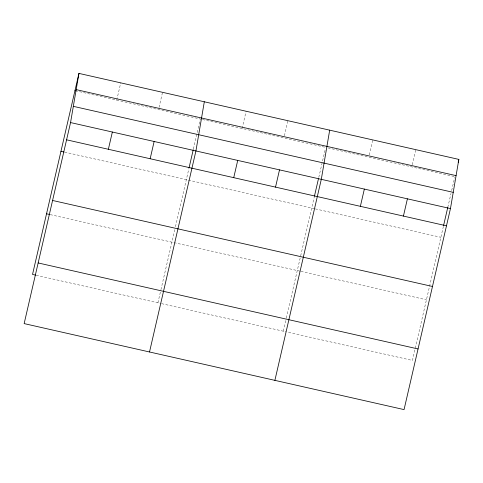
<?xml version="1.0" encoding="UTF-8"?>
<svg xmlns="http://www.w3.org/2000/svg" width="483" height="483" viewBox="0 0 483 483"><rect width="100%" height="100%" fill="white"/><g stroke="black" fill="none" stroke-linecap="round" stroke-linejoin="round"><path stroke-width="0.36" stroke-dasharray="2.42 1.81" d="M116.753 100.108L120.738 82.859M159.04 107.413L162.523 92.319M157.905 302.805L160.773 290.386M160.942 289.655L174.792 229.66M175.468 226.72L188.859 168.718M193.417 148.987L200.33 119.029L77.165 91.142M242.122 128.49L246.107 111.241M284.409 135.795L287.892 120.702M283.273 331.187L286.141 318.768M286.31 318.037L300.498 256.576M300.668 255.839L314.228 197.1M318.786 177.37L325.361 148.873M369.254 155.001L372.737 139.907M412.307 164.751L415.797 149.658M443.394 226.34L412.44 360.433L286.92 332.014M447.783 207.346L450.989 193.46M451.659 190.537L454.696 177.388M202.534 119.524L325.699 147.412M327.891 147.907L454.865 176.657M64.625 152.121L314.62 208.716M315.345 208.885L440.864 237.298M50.202 214.609L300.191 271.204M300.921 271.368L426.441 299.786M36.201 275.256L160.839 303.469M161.57 303.638L286.19 331.851"/><path stroke-width="0.72" d="M70.56 122.567L78.946 73.398L458.85 159.402L450.464 208.578L404.054 409.602L24.15 323.598L70.56 122.567L450.464 208.578M204.315 101.78L195.929 150.95L149.519 351.98M329.684 130.162L321.298 179.332L274.887 380.363M78.946 73.398L32.536 274.422L35.47 275.087M108.367 149.277L112.352 132.028M150.159 158.738L154.137 141.489M189.028 167.981L193.248 149.718M233.736 177.659L237.721 160.41M275.527 187.126L279.506 169.871M314.397 196.37L318.448 178.831M360.372 206.332L364.351 189.082M403.426 216.082L407.41 198.827M443.563 225.609L447.783 207.346M458.186 162.282L458.85 159.402M76.181 89.621L456.085 175.631M74.962 90.647L76.429 90.979M73.325 106.338L453.229 192.349M66.576 139.816L446.479 225.827M60.961 151.294L63.895 151.958M52.575 200.463L432.478 286.473M46.537 213.776L49.471 214.44M38.151 262.951L418.055 348.955"/></g></svg>
